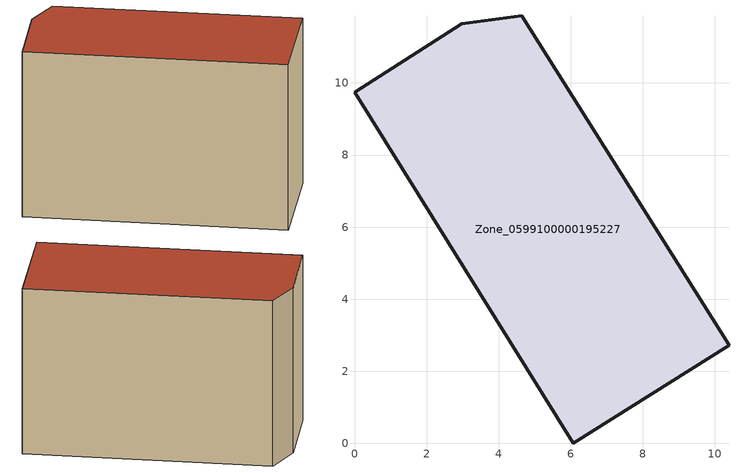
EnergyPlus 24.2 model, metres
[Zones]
Zone_0599100000195227
 floor ground (C_G): 2.97,11.64 4.64,11.87 10.39,2.73 6.07,0 0,9.75 z0
 wall outside (C_F): 6.07,0 10.39,2.73 4.64,11.87 2.97,11.64 0,9.75 6.07,0 z0:7.7
 roof outside (C_R): 4.64,11.87 2.97,11.64 0,9.75 6.07,0 10.39,2.73 z7.7
[BUILDING]
Pand.0599100000195227: North Axis=0; Terrain=City; Loads Convergence Tolerance Value=0.04; Temperature Convergence Tolerance Value=0.4; Solar Distribution=FullExterior; Maximum Number of Warmup Days=25; Minimum Number of Warmup Days=1
[Site:Location]
Rotterdam.The.Hague.AP_ZH_NLD Design_Conditions: Latitude=51.96; Longitude=4.45; Time Zone=1; Elevation=-4.5
[SITE:GROUNDTEMPERATURE:BUILDINGSURFACE]
18, 18, 18, 18, 18, 18, 18, 18, 18, 18, 18, 18
[MATERIAL] Thermal Absorptance=0.9; Solar Absorptance=0.7; Visible Absorptance=0.7
Name | Roughness | Thickness | Conductivity | Density | Specific Heat
G.TC.1946 | MediumSmooth | 0.15 | 1 | 540 | 1210
F.TC.1946 | Rough | 0.3 | 0.857143 | 1920 | 840
R.TC.1946 | MediumRough | 0.2 | 0.909091 | 1500 | 1000
[CONSTRUCTION]
C_G: G.TC.1946
C_F: F.TC.1946
C_R: R.TC.1946
[ZONE]
Zone_0599100000195227: Type=1; Multiplier=1; Ceiling Height=Autocalculate; Volume=Autocalculate; Floor Area=autocalculate; Part of Total Floor Area=Yes
[ZONEINFILTRATION:DESIGNFLOWRATE]
Infil_Zone_0599100000195227: Zone or ZoneList or Space or SpaceList=Zone_0599100000195227; Schedule=AlwaysOn; Design Flow Rate Calculation Method=Flow/Area; Flow Rate per Floor Area=0.003; Constant Term Coefficient=1; Temperature Term Coefficient=0; Velocity Term Coefficient=0; Velocity Squared Term Coefficient=0
[HVACTEMPLATE:ZONE:IDEALLOADSAIRSYSTEM]
Zone_0599100000195227: Maximum Heating Supply Air Temperature=50; Minimum Cooling Supply Air Temperature=13; Maximum Heating Supply Air Humidity Ratio=0.0156; Minimum Cooling Supply Air Humidity Ratio=0.0077; Heating Limit=NoLimit; Cooling Limit=NoLimit; Dehumidification Control Type=ConstantSensibleHeatRatio; Cooling Sensible Heat Ratio=0.7; Dehumidification Setpoint=60; Humidification Control Type=None; Humidification Setpoint=30; Outdoor Air Method=None; Outdoor Air Flow Rate per Person=0.00944; Outdoor Air Flow Rate per Zone Floor Area=0; Outdoor Air Flow Rate per Zone=0; Demand Controlled Ventilation Type=None; Outdoor Air Economizer Type=NoEconomizer; Heat Recovery Type=None; Sensible Heat Recovery Effectiveness=0.7; Latent Heat Recovery Effectiveness=0.65
[ZONECONTROL:THERMOSTAT]
ThermostatControl_Zone_0599100000195227: Zone or ZoneList=Zone_0599100000195227; Control Type Schedule=DualSetpointControlType; Control 1=Thermostat_Zone_0599100000195227; Temperature Difference Between Cutout And Setpoint=0
[THERMOSTATSETPOINT:DUALSETPOINT]
Thermostat_Zone_0599100000195227: Heating Setpoint Temperature Schedule=HeatingSetpoint_Zone_0599100000195227; Cooling Setpoint Temperature Schedule=CoolingSetpoint_Zone_0599100000195227
[SCHEDULE:COMPACT]
HeatingSetpoint_Zone_0599100000195227: Through: 12/31, For: AllDays, Until: 24:00, 21
CoolingSetpoint_Zone_0599100000195227: Through: 12/31, For: AllDays, Until: 24:00, 24
DualSetpointControlType: Through: 12/31, For: AllDays, Until: 24:00, 4
AlwaysOn: Through: 12/31, For: AllDays, Until: 24:00, 1
